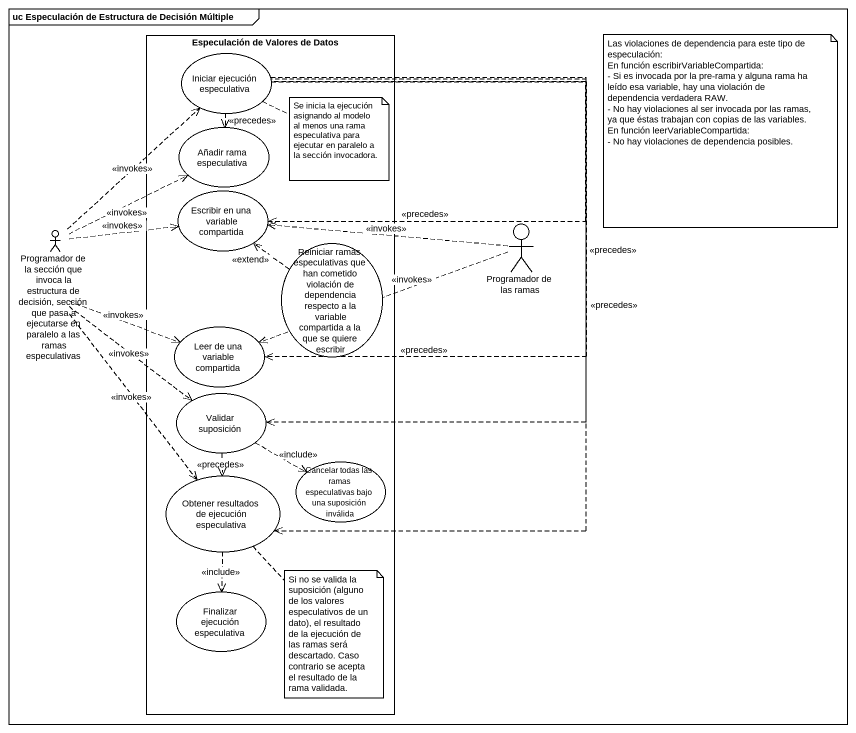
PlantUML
@startuml
mainframe uc Especulación de Estructura de Decisión Múltiple
rectangle "Especulación de Valores de Datos" as Especulación_de_Valores_de {
  usecase "Iniciar ejecución especulativa" as Iniciar_ejecución
  usecase "Añadir rama especulativa" as Añadir_rama_especulativa
  usecase "Escribir en una variable compartida" as Escribir_en_una_variable
  usecase "Reiniciar ramas especulativas que han cometido violación de dependencia respecto a la variable compartida a la que se quiere escribir" as Reiniciar_ramas
  usecase "Leer de una variable compartida" as Leer_de_una_variable
  usecase "Validar suposición" as Validar_suposición
  usecase "Cancelar todas las ramas especulativas bajo una suposición inválida" as Cancelar_todas_las_ramas
  usecase "Obtener resultados de ejecución especulativa" as Obtener_resultados_de
  usecase "Finalizar ejecución especulativa" as Finalizar_ejecución
}
actor "Programador de la sección que invoca la estructura de decisión, sección que pasa a ejecutarse en paralelo a las ramas especulativas" as Programador_de_la_sección
actor "Programador de las ramas" as Programador_de_las_ramas
Iniciar_ejecución ..> Añadir_rama_especulativa : <<precedes>>
Iniciar_ejecución ..> Leer_de_una_variable : <<precedes>>
Iniciar_ejecución ..> Validar_suposición : <<precedes>>
Escribir_en_una_variable <.up. Iniciar_ejecución : <<precedes>>
Programador_de_la_sección .up.> Iniciar_ejecución : <<invokes>>
Programador_de_la_sección .up.> Añadir_rama_especulativa : <<invokes>>
Programador_de_la_sección .right.> Escribir_en_una_variable : <<invokes>>
Programador_de_la_sección .right.> Leer_de_una_variable : <<invokes>>
Programador_de_la_sección ..> Validar_suposición : <<invokes>>
Programador_de_la_sección ..> Obtener_resultados_de : <<invokes>>
Programador_de_las_ramas .left.> Escribir_en_una_variable : <<invokes>>
Programador_de_las_ramas .left.> Leer_de_una_variable : <<invokes>>
Reiniciar_ramas .up.> Escribir_en_una_variable : <<extend>>
Validar_suposición .right.> Cancelar_todas_las_ramas : <<include>>
Validar_suposición ..> Obtener_resultados_de : <<precedes>>
Obtener_resultados_de <.up. Iniciar_ejecución : <<precedes>>
Obtener_resultados_de ..> Finalizar_ejecución : <<include>>
note as N1
  Las violaciones de dependencia para este tipo de especulación:
  En función escribirVariableCompartida:
  - Si es invocada por la pre-rama y alguna rama ha leído esa variable, hay una violación de dependencia verdadera RAW.
  - No hay violaciones al ser invocada por las ramas, ya que éstas trabajan con copias de las variables.
  En función leerVariableCompartida:
  - No hay violaciones de dependencia posibles.
end note
note right of Iniciar_ejecución : Se inicia la ejecución asignando al modelo al menos una rama especulativa para ejecutar en paralelo a la sección invocadora.
note bottom of Obtener_resultados_de : Si no se valida la suposición (alguno de los valores especulativos de un dato), el resultado de la ejecución de las ramas será descartado. Caso contrario se acepta el resultado de la rama validada.
@enduml
